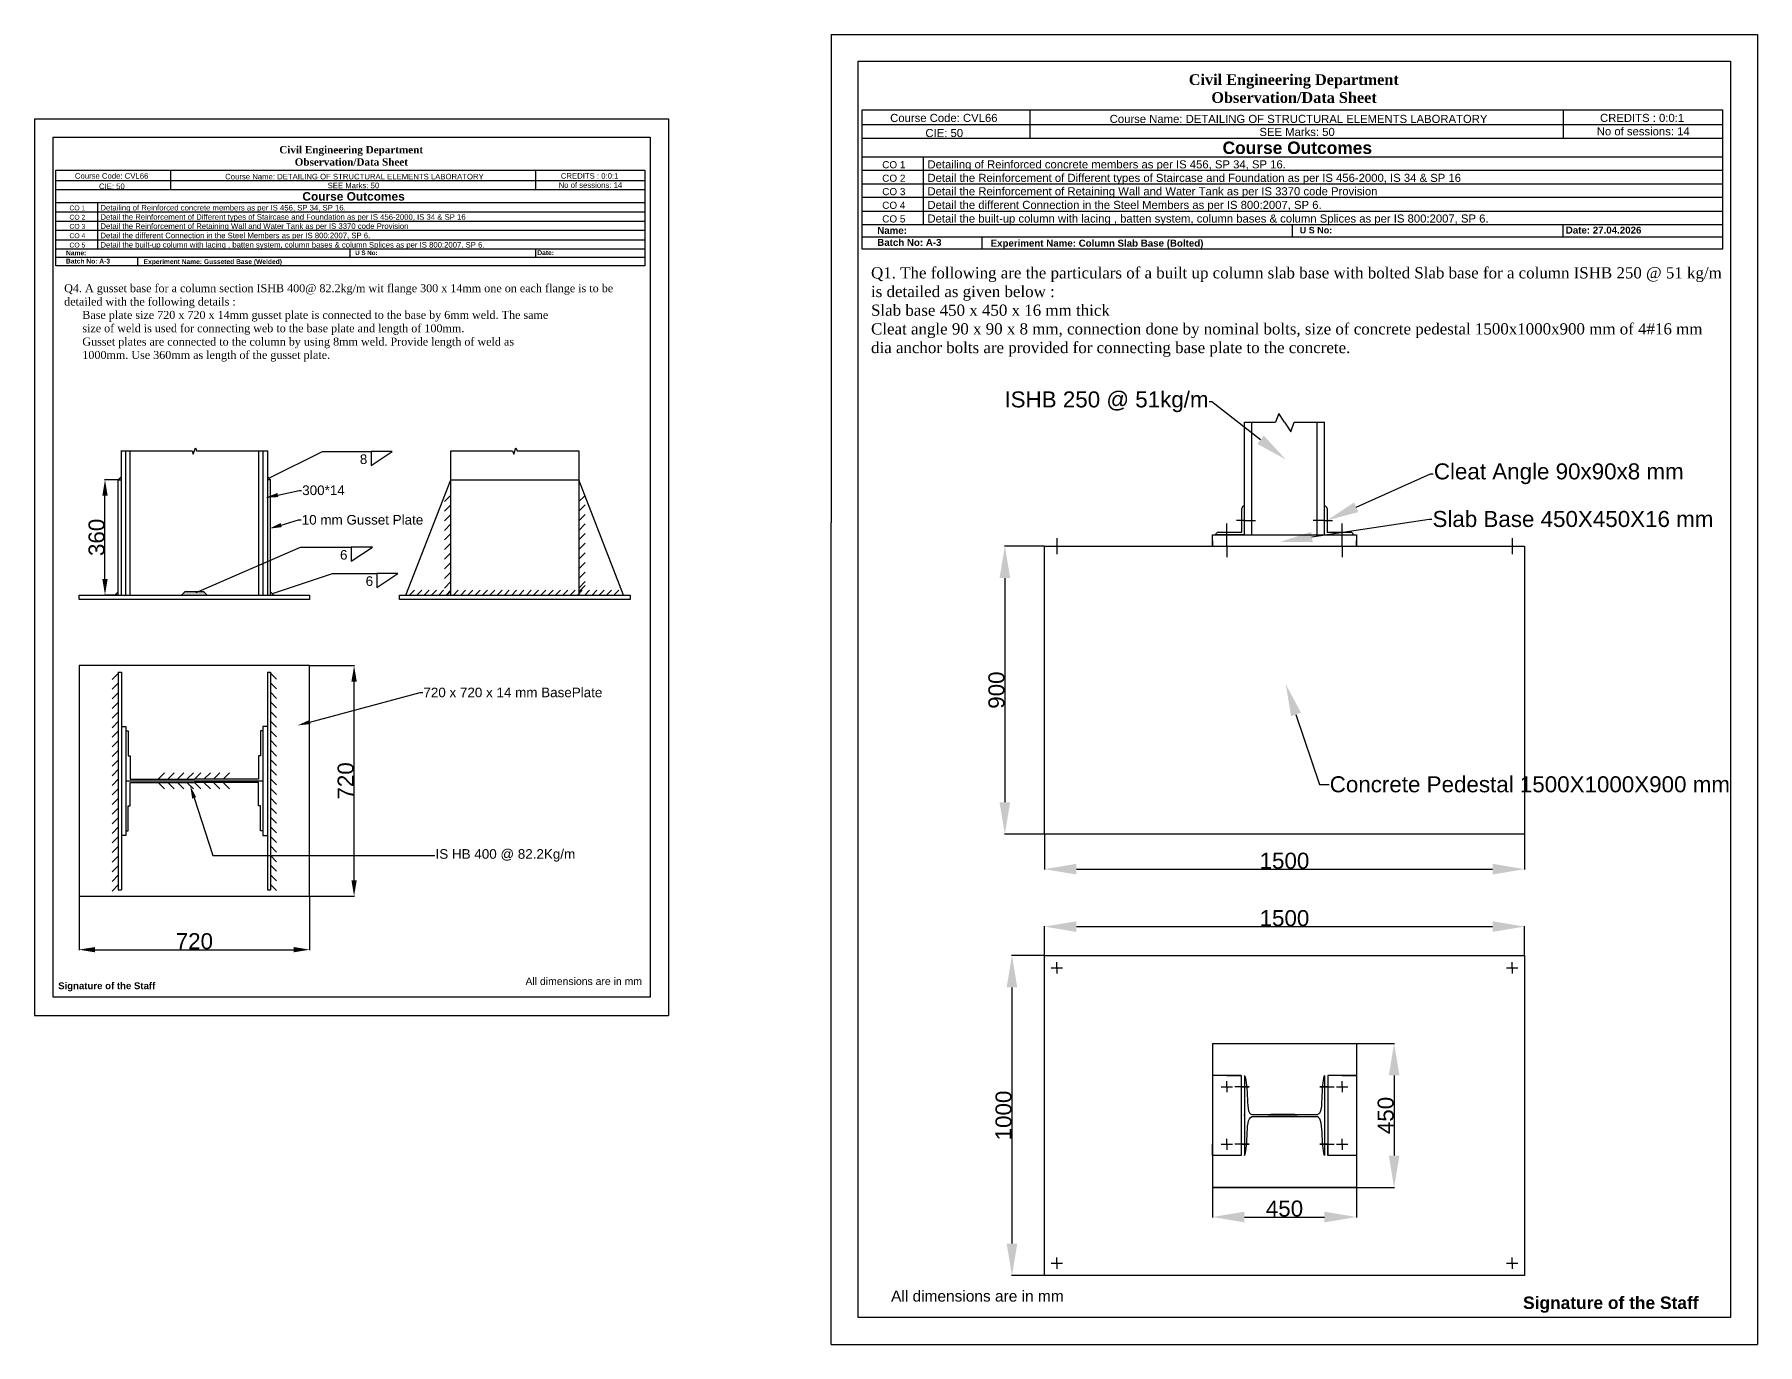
# Model space of a CAD drawing. Header units: millimetres. Extents: x 1139 to 12872, y 675 to 5093.
# Drawn here: x 7489 to 12872, y 1002 to 5093 of the extents above; entities that cross this region are included whole.
import ezdxf
from ezdxf import colors
from ezdxf.entities.mleader import LeaderData, LeaderLine
from ezdxf.math import Vec2, Vec3

# ---------------------------------------------------------------- set-up
doc = ezdxf.new("R2010")
doc.units = ezdxf.units.MM
doc.styles.get("Standard").update_dxf_attribs({"font": 'arial.ttf'})
doc.dimstyles.new('ISO-25', dxfattribs={"dimtxt": 2.5, "dimasz": 2.5, "dimexe": 1.25, "dimexo": 0.625, "dimtad": 1, "dimtxsty": 'Standard', "dimcen": 2.5, "dimadec": 0, "dimazin": 0, "dimtfac": 1, "dimtmove": 0, "dimatfit": 3, "dimfxl": 1, "dimarcsym": 0})

# ---------------------------------------------------------------- blocks, each defined once
blk = doc.blocks.new('*U58')
blk.add_line((20, 20), (0, 0))
blk = doc.blocks.new('*U59')
at = {"color": 0, "linetype": 'ByBlock', "lineweight": -2, "transparency": 16777216}
for p in [(1362.1, 980.2), (1392.1, 980.2), (1422.1, 980.2), (1452.1, 980.2)]:
    blk.add_blockref('*U58', p, dxfattribs=at)
blk = doc.blocks.new('*U60')
blk.add_line((20, 20), (0, 0))
blk = doc.blocks.new('*U61')
at = {"color": 0, "linetype": 'ByBlock', "lineweight": -2, "transparency": 16777216}
for p in [(1362.1, 980.2), (1392.1, 980.2), (1422.1, 980.2), (1452.1, 980.2)]:
    blk.add_blockref('*U60', p, dxfattribs=at)
blk = doc.blocks.new('*U62')
blk.add_line((20, 20), (0, 0))
blk = doc.blocks.new('*U63')
at = {"color": 0, "linetype": 'ByBlock', "lineweight": -2, "transparency": 16777216}
for p in [(1362.1, 980.2), (1392.1, 980.2), (1422.1, 980.2), (1452.1, 980.2)]:
    blk.add_blockref('*U62', p, dxfattribs=at)
blk = doc.blocks.new('*U51')
blk.add_line((20, 20), (0, 0))
blk = doc.blocks.new('*U53')
at = {"color": 0, "linetype": 'ByBlock', "lineweight": -2, "transparency": 16777216}
for p in [(1362.1, 980.2), (1392.1, 980.2), (1422.1, 980.2), (1452.1, 980.2)]:
    blk.add_blockref('*U51', p, dxfattribs=at)
blk = doc.blocks.new('*U54')
blk.add_line((22.2, 19), (2.2, -1))
blk = doc.blocks.new('*U55')
at = {"color": 0, "linetype": 'ByBlock', "lineweight": -2, "transparency": 16777216, "rotation": 270}
for p in [(8226.8, 3101.6), (8226.8, 3071.6), (8226.8, 3041.6), (8226.8, 3011.6), (8226.8, 2981.6), (8226.8, 2951.6), (8226.8, 2921.6), (8226.8, 2891.6), (8226.8, 2861.6), (8226.8, 2831.6), (8226.8, 2801.6), (8226.8, 2771.6), (8226.8, 2741.6), (8226.8, 2711.6), (8226.8, 2681.6), (8226.8, 2651.6), (8226.8, 2621.6), (8226.8, 2591.6), (8226.8, 2561.6), (8226.8, 2531.6), (8226.8, 2501.6), (8226.8, 2471.6), (8226.8, 2441.6)]:
    blk.add_blockref('*U54', p, dxfattribs=at)
blk = doc.blocks.new('*U56')
blk.add_line((23.8, -18.5), (3.8, 1.5))
blk = doc.blocks.new('*U57')
at = {"color": 0, "linetype": 'ByBlock', "lineweight": -2, "transparency": 16777216, "rotation": 270}
for p in [(7750.8, 3101.6), (7750.8, 3071.6), (7750.8, 3041.6), (7750.8, 3011.6), (7750.8, 2981.6), (7750.8, 2951.6), (7750.8, 2921.6), (7750.8, 2891.6), (7750.8, 2861.6), (7750.8, 2831.6), (7750.8, 2801.6), (7750.8, 2771.6), (7750.8, 2741.6), (7750.8, 2711.6), (7750.8, 2681.6), (7750.8, 2651.6), (7750.8, 2621.6), (7750.8, 2591.6), (7750.8, 2561.6), (7750.8, 2531.6), (7750.8, 2501.6), (7750.8, 2471.6), (7750.8, 2441.6)]:
    blk.add_blockref('*U56', p, dxfattribs=at)
blk = doc.blocks.new('*D64')
at = {"color": 0, "lineweight": -2, "transparency": 16777216}
for p, q in [((7750.1, 3702.1), (7708.4, 3702.1)), ((7709.6, 3392.1), (7709.6, 3652.1)), ((7750.1, 3342.1), (7708.4, 3342.1))]:
    blk.add_line(p, q, dxfattribs=at)
at = {"color": 0, "transparency": 16777216}
for points in [[(7701.3, 3652.1), (7718, 3652.1), (7709.6, 3702.1)], [(7701.3, 3392.1), (7718, 3392.1), (7709.6, 3342.1)]]:
    blk.add_solid(points, dxfattribs=at)
at = {"layer": 'Defpoints', "color": 0, "transparency": 16777216}
for p in [(7709.6, 3702.1), (7750.8, 3702.1), (7750.8, 3342.1)]:
    blk.add_point(p, dxfattribs=at)
at = {"color": 0, "transparency": 16777216, "insert": (7683.5, 3522.1), "char_height": 50, "attachment_point": 5, "rotation": 90}
blk.add_mtext('360', dxfattribs=at)
blk = doc.blocks.new('*D65')
at = {"color": 0, "lineweight": -2, "transparency": 16777216}
for p, q in [((8349.4, 3121.6), (8489, 3121.6)), ((8487.8, 2451.6), (8487.8, 3071.6)), ((8349.4, 2401.6), (8489, 2401.6))]:
    blk.add_line(p, q, dxfattribs=at)
at = {"color": 0, "transparency": 16777216}
for points in [[(8479.4, 3071.6), (8496.1, 3071.6), (8487.8, 3121.6)], [(8479.4, 2451.6), (8496.1, 2451.6), (8487.8, 2401.6)]]:
    blk.add_solid(points, dxfattribs=at)
at = {"layer": 'Defpoints', "color": 0, "transparency": 16777216}
for p in [(8348.8, 3121.6), (8487.8, 3121.6), (8348.8, 2401.6)]:
    blk.add_point(p, dxfattribs=at)
at = {"color": 0, "transparency": 16777216, "insert": (8461.6, 2761.6), "char_height": 50, "attachment_point": 5, "rotation": 90}
blk.add_mtext('720', dxfattribs=at)
blk = doc.blocks.new('*D66')
at = {"color": 0, "lineweight": -2, "transparency": 16777216}
for p, q in [((7628.8, 2401), (7628.8, 2233.3)), ((8348.8, 2401), (8348.8, 2233.3)), ((7678.8, 2234.6), (8298.8, 2234.6))]:
    blk.add_line(p, q, dxfattribs=at)
at = {"color": 0, "transparency": 16777216}
for points in [[(7678.8, 2242.9), (7678.8, 2226.3), (7628.8, 2234.6)], [(8298.8, 2242.9), (8298.8, 2226.3), (8348.8, 2234.6)]]:
    blk.add_solid(points, dxfattribs=at)
at = {"layer": 'Defpoints', "color": 0, "transparency": 16777216}
for p in [(7628.8, 2401.6), (8348.8, 2401.6), (8348.8, 2234.6)]:
    blk.add_point(p, dxfattribs=at)
at = {"color": 0, "transparency": 16777216, "insert": (7988.8, 2260.8), "char_height": 50, "attachment_point": 5}
blk.add_mtext('720', dxfattribs=at)
blk = doc.blocks.new('*D74')
at = {"color": 0, "lineweight": -2, "transparency": 16777216}
for p, q in [((10643.4, 3495.1), (10519.4, 3495.1)), ((10520.7, 3395.1), (10520.7, 2695.1)), ((10643.4, 2595.1), (10519.4, 2595.1))]:
    blk.add_line(p, q, dxfattribs=at)
at = {"color": 0, "transparency": 16777216}
for points in [[(10504, 3395.1), (10537.3, 3395.1), (10520.7, 3495.1)], [(10504, 2695.1), (10537.3, 2695.1), (10520.7, 2595.1)]]:
    blk.add_solid(points, dxfattribs=at)
at = {"layer": 'Defpoints', "color": 0, "transparency": 16777216}
for p in [(10644.1, 3495.1), (10520.7, 2595.1), (10644.1, 2595.1)]:
    blk.add_point(p, dxfattribs=at)
at = {"color": 0, "transparency": 16777216, "insert": (10494.5, 3045.1), "char_height": 50, "attachment_point": 5, "rotation": 90}
blk.add_mtext('900', dxfattribs=at)
blk = doc.blocks.new('*D75')
at = {"color": 0, "lineweight": -2, "transparency": 16777216}
for p, q in [((10644.1, 2594.4), (10644.1, 2484.7)), ((12144.1, 2594.4), (12144.1, 2484.7)), ((10744.1, 2486), (12044.1, 2486))]:
    blk.add_line(p, q, dxfattribs=at)
at = {"color": 0, "transparency": 16777216}
for points in [[(10744.1, 2502.7), (10744.1, 2469.3), (10644.1, 2486)], [(12044.1, 2502.7), (12044.1, 2469.3), (12144.1, 2486)]]:
    blk.add_solid(points, dxfattribs=at)
at = {"layer": 'Defpoints', "color": 0, "transparency": 16777216}
for p in [(10644.1, 2595.1), (12144.1, 2595.1), (12144.1, 2486)]:
    blk.add_point(p, dxfattribs=at)
at = {"color": 0, "transparency": 16777216, "insert": (11394.1, 2512.1), "char_height": 50, "attachment_point": 5}
blk.add_mtext('1500', dxfattribs=at)
blk = doc.blocks.new('*D76')
at = {"color": 0, "lineweight": -2, "transparency": 16777216}
for p, q in [((10644.1, 2217.4), (10644.1, 2307.9)), ((10744.1, 2306.7), (12044.1, 2306.7)), ((12144.1, 2217.4), (12144.1, 2307.9))]:
    blk.add_line(p, q, dxfattribs=at)
at = {"color": 0, "transparency": 16777216}
for points in [[(10744.1, 2323.3), (10744.1, 2290), (10644.1, 2306.7)], [(12044.1, 2323.3), (12044.1, 2290), (12144.1, 2306.7)]]:
    blk.add_solid(points, dxfattribs=at)
at = {"layer": 'Defpoints', "color": 0, "transparency": 16777216}
for p in [(12144.1, 2306.7), (10644.1, 2216.7), (12144.1, 2216.7)]:
    blk.add_point(p, dxfattribs=at)
at = {"color": 0, "transparency": 16777216, "insert": (11394.1, 2332.8), "char_height": 50, "attachment_point": 5}
blk.add_mtext('1500', dxfattribs=at)
blk = doc.blocks.new('*D77')
at = {"color": 0, "lineweight": -2, "transparency": 16777216}
for p, q in [((10643.4, 2216.7), (10541.6, 2216.7)), ((10542.8, 2116.7), (10542.8, 1316.7)), ((10643.4, 1216.7), (10541.6, 1216.7))]:
    blk.add_line(p, q, dxfattribs=at)
at = {"color": 0, "transparency": 16777216}
for points in [[(10526.2, 2116.7), (10559.5, 2116.7), (10542.8, 2216.7)], [(10526.2, 1316.7), (10559.5, 1316.7), (10542.8, 1216.7)]]:
    blk.add_solid(points, dxfattribs=at)
at = {"layer": 'Defpoints', "color": 0, "transparency": 16777216}
for p in [(10644.1, 2216.7), (10542.8, 1216.7), (10644.1, 1216.7)]:
    blk.add_point(p, dxfattribs=at)
at = {"color": 0, "transparency": 16777216, "insert": (10516.7, 1716.7), "char_height": 50, "attachment_point": 5, "rotation": 90}
blk.add_mtext('1000', dxfattribs=at)
blk = doc.blocks.new('*D78')
at = {"color": 0, "lineweight": -2, "transparency": 16777216}
for p, q in [((11169.1, 1491.1), (11169.1, 1398.4)), ((11619.1, 1491.1), (11619.1, 1398.4)), ((11269.1, 1399.6), (11519.1, 1399.6))]:
    blk.add_line(p, q, dxfattribs=at)
at = {"color": 0, "transparency": 16777216}
for points in [[(11269.1, 1416.3), (11269.1, 1383), (11169.1, 1399.6)], [(11519.1, 1416.3), (11519.1, 1383), (11619.1, 1399.6)]]:
    blk.add_solid(points, dxfattribs=at)
at = {"layer": 'Defpoints', "color": 0, "transparency": 16777216}
for p in [(11169.1, 1491.7), (11619.1, 1491.7), (11619.1, 1399.6)]:
    blk.add_point(p, dxfattribs=at)
at = {"color": 0, "transparency": 16777216, "insert": (11394.1, 1425.8), "char_height": 50, "attachment_point": 5}
blk.add_mtext('450', dxfattribs=at)
blk = doc.blocks.new('*D79')
at = {"color": 0, "lineweight": -2, "transparency": 16777216}
for p, q in [((11619.7, 1941.7), (11737.9, 1941.7)), ((11736.6, 1841.7), (11736.6, 1591.7)), ((11622, 1491.7), (11737.9, 1491.7))]:
    blk.add_line(p, q, dxfattribs=at)
at = {"color": 0, "transparency": 16777216}
for points in [[(11720, 1841.7), (11753.3, 1841.7), (11736.6, 1941.7)], [(11720, 1591.7), (11753.3, 1591.7), (11736.6, 1491.7)]]:
    blk.add_solid(points, dxfattribs=at)
at = {"layer": 'Defpoints', "color": 0, "transparency": 16777216}
for p in [(11619.1, 1941.7), (11621.4, 1491.7), (11736.6, 1491.7)]:
    blk.add_point(p, dxfattribs=at)
at = {"color": 0, "transparency": 16777216, "insert": (11710.5, 1716.7), "char_height": 50, "attachment_point": 5, "rotation": 90}
blk.add_mtext('450', dxfattribs=at)

msp = doc.modelspace()

# ---------------------------------------------------------------- hatches: boundary and pattern name
at = {"true_color": 0x000000}
h = msp.add_hatch(color=18, dxfattribs=at)
h.dxf.hatch_style = 1
h.paths.add_polyline_path([(7760.769, 3712.05), (7750.769, 3702.05), (7760.769, 3702.05)])
h.paths.add_polyline_path([(7750.769, 3352.05), (7740.769, 3342.05), (7750.769, 3342.05)])
h.paths.add_polyline_path([(8018.769, 3352.05), (7958.769, 3352.05), (7948.769, 3342.05), (8028.769, 3342.05)])
h.paths.add_polyline_path([(8226.769, 3352.05), (8226.769, 3342.05), (8236.769, 3342.05)])
h.paths.add_polyline_path([(8216.769, 3712.05), (8216.769, 3702.05), (8226.769, 3702.05)])

# ---------------------------------------------------------------- linework, layer by layer
for p, q in [((9977.911, 5092.641), (12871.879, 5092.641)), ((9977.911, 5092.641), (9977.911, 3567.721)), ((12871.879, 5092.641), (12871.879, 1001.51)), ((10598.546, 4857.736), (10598.546, 4768.108)), ((12264.512, 4857.736), (12264.512, 4768.108)), ((7489.299, 4829.3), (9470.355, 4829.3)), ((7489.299, 4829.3), (7489.299, 2028.729)), ((9470.355, 4829.3), (9470.355, 2028.729)), ((10075.074, 4811.207), (12762.68, 4811.207)), ((12762.68, 4768.108), (10075.074, 4768.108)), ((10075.074, 4710.249), (12762.68, 4710.249)), ((10265.06, 4710.249), (10265.06, 4667.375)), ((7555.812, 4636.645), (9395.604, 4636.645)), ((7914.153, 4668.496), (7914.153, 4607.142)), ((9054.584, 4668.496), (9054.584, 4607.142)), ((12762.68, 4667.375), (10075.074, 4667.375)), ((10265.06, 4667.375), (10265.06, 4625.856)), ((9395.604, 4607.142), (7555.812, 4607.142)), ((10075.074, 4625.856), (12762.68, 4625.856)), ((12762.68, 4583.669), (10075.074, 4583.669)), ((10265.06, 4625.856), (10265.06, 4583.669)), ((10265.06, 4583.669), (10265.06, 4540.639)), ((7555.812, 4567.535), (9395.604, 4567.535)), ((9395.604, 4538.185), (7555.812, 4538.185)), ((7685.866, 4567.535), (7685.866, 4538.185)), ((7685.866, 4538.185), (7685.866, 4509.763)), ((10075.074, 4540.639), (12762.68, 4540.639)), ((10265.06, 4540.639), (10265.06, 4498.505)), ((7555.812, 4509.763), (9395.604, 4509.763)), ((9395.604, 4480.885), (7555.812, 4480.885)), ((7685.866, 4509.763), (7685.866, 4480.885)), ((7685.866, 4480.885), (7685.866, 4451.428)), ((12762.68, 4498.505), (10075.074, 4498.505)), ((11418.665, 4460.886), (11418.665, 4498.505)), ((12265.214, 4460.886), (12265.214, 4498.505)), ((7555.812, 4451.428), (9395.604, 4451.428)), ((9395.604, 4422.586), (7555.812, 4422.586)), ((7685.866, 4451.428), (7685.866, 4422.586)), ((8475.562, 4396.834), (8475.562, 4422.586)), ((9055.064, 4396.834), (9055.064, 4422.586)), ((10075.074, 4460.886), (12762.68, 4460.886)), ((10449.31, 4422.547), (10449.31, 4460.886)), ((7555.812, 4396.834), (9395.604, 4396.834)), ((7811.993, 4370.589), (7811.993, 4396.834)), ((11269.064, 3530.065), (11269.064, 3881.524)), ((11269.064, 3881.524), (11365.985, 3881.524)), ((11292.264, 3530.065), (11292.264, 3881.524)), ((11376.342, 3908.566), (11365.985, 3881.524)), ((11394.064, 3881.524), (11376.342, 3908.566)), ((11394.064, 3881.524), (11413.79, 3851.424)), ((11413.79, 3851.424), (11424.344, 3881.524)), ((11424.344, 3881.524), (11519.064, 3881.524)), ((11495.864, 3530.065), (11495.864, 3881.524)), ((11519.064, 3530.065), (11519.064, 3881.524)), ((7760.769, 3342.05), (7760.769, 3792.05)), ((7774.769, 3342.05), (7774.769, 3792.05)), ((7788.769, 3342.05), (7788.769, 3792.05)), ((8188.769, 3792.05), (8188.769, 3342.05)), ((8202.769, 3792.05), (8202.769, 3342.05)), ((8216.769, 3792.05), (8216.769, 3342.05)), ((8489.906, 3790.067), (8540.737, 3790.067)), ((8540.737, 3790.067), (8540.737, 3746.523)), ((8540.737, 3746.523), (8606.679, 3790.067)), ((8606.679, 3790.067), (8540.737, 3790.067)), ((8789.804, 3342.05), (8789.804, 3792.05)), ((9189.804, 3792.05), (9189.804, 3342.05)), ((7760.769, 3712.05), (7750.769, 3702.05)), ((7750.769, 3342.05), (7750.769, 3702.05)), ((7750.769, 3702.05), (7760.769, 3702.05)), ((8216.769, 3712.05), (8226.769, 3702.05)), ((8226.769, 3702.05), (8216.769, 3702.05)), ((8226.769, 3342.05), (8226.769, 3702.05)), ((8649.804, 3342.05), (8789.804, 3702.05)), ((8789.804, 3702.05), (9189.804, 3702.05)), ((9329.804, 3342.05), (9189.804, 3702.05)), ((8789.804, 3654), (8769.804, 3634)), ((8789.804, 3624), (8769.804, 3604)), ((9207.079, 3651.275), (9189.804, 3634)), ((9209.804, 3624), (9189.804, 3604)), ((11261.064, 3538.065), (11261.064, 3612.065)), ((11269.064, 3530.065), (11269.064, 3620.065)), ((11519.064, 3530.065), (11519.064, 3620.065)), ((11527.064, 3612.065), (11527.064, 3538.065)), ((8789.804, 3594), (8769.804, 3574)), ((8789.804, 3564), (8769.804, 3544)), ((9209.804, 3594), (9189.804, 3574)), ((9209.804, 3564), (9189.804, 3544)), ((9977.911, 1001.51), (9977.911, 3567.721)), ((11214.064, 3495.065), (11214.064, 3565.065)), ((11269.064, 3575.065), (11244.064, 3575.065)), ((11269.064, 3575.065), (11304.064, 3575.065)), ((11519.064, 3575.065), (11484.064, 3575.065)), ((11519.064, 3575.065), (11544.064, 3575.065)), ((11574.064, 3495.065), (11574.064, 3565.065)), ((8789.804, 3534), (8769.804, 3514)), ((8789.804, 3504), (8769.804, 3484)), ((9209.804, 3534), (9189.804, 3514)), ((9209.804, 3504), (9189.804, 3484)), ((10682.955, 3520.065), (10682.955, 3470.065)), ((11169.064, 3495.065), (11169.064, 3530.065)), ((11169.064, 3530.065), (11619.064, 3530.065)), ((11169.064, 3511.065), (11169.064, 3495.065)), ((11169.064, 3511.065), (11169.064, 3495.065)), ((11269.064, 3530.065), (11179.064, 3530.065)), ((11187.064, 3538.065), (11261.064, 3538.065)), ((11344.064, 3530.065), (11434.064, 3530.065)), ((11351.564, 3530.065), (11426.564, 3530.065)), ((11389.064, 3530.065), (11434.064, 3530.065)), ((11394.064, 3530.065), (11426.564, 3530.065)), ((11527.064, 3538.065), (11601.064, 3538.065)), ((11619.064, 3530.065), (11619.064, 3495.065)), ((11619.064, 3495.065), (11619.064, 3511.065)), ((11619.064, 3511.065), (11619.064, 3495.065)), ((12105.173, 3520.065), (12105.173, 3470.065)), ((8427.997, 3491.306), (8478.828, 3491.306)), ((8478.828, 3491.306), (8478.828, 3447.762)), ((8478.828, 3447.762), (8544.77, 3491.306)), ((8544.77, 3491.306), (8478.828, 3491.306)), ((8789.804, 3474), (8769.804, 3454)), ((9209.804, 3474), (9189.804, 3454)), ((10644.064, 3495.065), (12144.064, 3495.065)), ((10644.064, 2595.065), (10644.064, 3495.065)), ((11169.064, 3495.065), (11394.064, 3495.065)), ((11214.064, 3495.065), (11214.064, 3460.065)), ((11394.064, 3495.065), (11619.064, 3495.065)), ((11574.064, 3495.065), (11574.064, 3460.065)), ((12144.064, 3495.065), (12144.064, 2595.065)), ((8508.124, 3409.509), (8558.954, 3409.509)), ((8558.954, 3409.509), (8558.954, 3365.965)), ((8558.954, 3365.965), (8624.897, 3409.509)), ((8624.897, 3409.509), (8558.954, 3409.509)), ((8789.804, 3444), (8769.804, 3424)), ((8789.804, 3414), (8769.804, 3394)), ((9209.804, 3444), (9189.804, 3424)), ((9209.804, 3414), (9189.804, 3394)), ((7628.769, 3328.05), (7628.769, 3342.05)), ((7628.769, 3342.05), (8348.769, 3342.05)), ((7740.769, 3342.05), (7750.769, 3352.05)), ((7948.769, 3342.05), (7958.769, 3352.05)), ((8018.769, 3352.05), (7958.769, 3352.05)), ((8028.769, 3342.05), (8018.769, 3352.05)), ((8236.769, 3342.05), (8226.769, 3352.05)), ((8348.769, 3342.05), (8348.769, 3328.05)), ((8629.804, 3328.05), (8629.804, 3342.05)), ((8629.804, 3342.05), (9349.804, 3342.05)), ((8676.388, 3357.246), (8661.192, 3342.05)), ((8699.182, 3357.246), (8683.986, 3342.05)), ((8721.975, 3357.246), (8706.78, 3342.05)), ((8744.769, 3357.246), (8729.573, 3342.05)), ((8767.563, 3357.246), (8752.367, 3342.05)), ((8789.804, 3384), (8769.804, 3364)), ((8790.356, 3357.246), (8775.161, 3342.05)), ((8789.804, 3354), (8777.854, 3342.05)), ((8813.15, 3357.246), (8797.954, 3342.05)), ((8835.944, 3357.246), (8820.748, 3342.05)), ((8858.737, 3357.246), (8843.542, 3342.05)), ((8881.531, 3357.246), (8866.335, 3342.05)), ((8904.325, 3357.246), (8889.129, 3342.05)), ((8927.118, 3357.246), (8911.922, 3342.05)), ((8949.912, 3357.246), (8934.716, 3342.05)), ((8972.706, 3357.246), (8957.51, 3342.05)), ((8995.499, 3357.246), (8980.303, 3342.05)), ((9018.293, 3357.246), (9003.097, 3342.05)), ((9041.087, 3357.246), (9025.891, 3342.05)), ((9063.88, 3357.246), (9048.684, 3342.05)), ((9086.674, 3357.246), (9071.478, 3342.05)), ((9109.468, 3357.246), (9094.272, 3342.05)), ((9132.261, 3357.246), (9117.065, 3342.05)), ((9155.055, 3357.246), (9139.859, 3342.05)), ((9177.849, 3357.246), (9162.653, 3342.05)), ((9200.642, 3357.246), (9185.446, 3342.05)), ((9209.804, 3384), (9189.804, 3364)), ((9209.804, 3371.768), (9189.804, 3351.768)), ((9223.436, 3357.246), (9208.24, 3342.05)), ((9246.23, 3357.246), (9231.034, 3342.05)), ((9269.023, 3357.246), (9253.827, 3342.05)), ((9291.817, 3357.246), (9276.621, 3342.05)), ((9314.611, 3357.246), (9299.415, 3342.05)), ((9349.804, 3342.05), (9349.804, 3328.05)), ((8348.769, 3328.05), (7628.769, 3328.05)), ((9349.804, 3328.05), (8629.804, 3328.05)), ((7628.769, 3121.606), (7628.769, 2401.606)), ((8348.769, 3121.606), (7628.769, 3121.606)), ((7750.769, 3101.606), (7750.769, 2421.606)), ((7750.769, 3101.606), (7760.769, 3101.606)), ((7760.769, 3101.606), (7760.769, 2421.606)), ((8216.769, 3101.606), (8216.769, 2421.606)), ((8216.769, 3101.606), (8226.769, 3101.606)), ((8226.769, 3101.606), (8226.769, 2421.606)), ((8348.769, 2401.606), (8348.769, 3121.606)), ((7760.769, 2931.606), (7774.769, 2931.606)), ((7774.769, 2931.606), (7774.769, 2591.606)), ((7774.769, 2917.606), (7781.769, 2917.606)), ((7781.769, 2917.606), (7781.769, 2839.606)), ((8202.769, 2917.606), (8195.769, 2917.606)), ((8195.769, 2917.606), (8195.769, 2839.606)), ((8216.769, 2931.606), (8202.769, 2931.606)), ((8202.769, 2931.606), (8202.769, 2591.606)), ((7781.769, 2839.606), (7788.769, 2839.606)), ((7788.769, 2839.606), (7788.769, 2766.606)), ((8195.769, 2839.606), (8188.769, 2839.606)), ((8188.769, 2839.606), (8188.769, 2766.606)), ((7774.769, 2761.606), (8202.769, 2761.606)), ((7788.769, 2766.606), (7988.769, 2766.606)), ((7788.769, 2683.606), (7788.769, 2756.606)), ((7788.769, 2756.606), (7988.769, 2756.606)), ((8188.769, 2766.606), (7988.769, 2766.606)), ((8188.769, 2756.606), (7988.769, 2756.606)), ((8188.769, 2683.606), (8188.769, 2756.606)), ((7781.769, 2605.606), (7781.769, 2683.606)), ((7781.769, 2683.606), (7788.769, 2683.606)), ((8195.769, 2683.606), (8188.769, 2683.606)), ((8195.769, 2605.606), (8195.769, 2683.606)), ((7774.769, 2591.606), (7760.769, 2591.606)), ((7774.769, 2605.606), (7781.769, 2605.606)), ((8202.769, 2605.606), (8195.769, 2605.606)), ((8202.769, 2591.606), (8216.769, 2591.606)), ((12144.064, 2595.065), (10644.064, 2595.065)), ((7628.769, 2401.606), (8348.769, 2401.606)), ((7750.769, 2421.606), (7760.769, 2421.606)), ((8216.769, 2421.606), (8226.769, 2421.606)), ((10644.064, 2216.749), (12144.064, 2216.749)), ((10644.064, 1216.749), (10644.064, 2216.749)), ((12144.064, 2216.749), (12144.064, 1216.749)), ((10665.455, 2177.859), (10700.455, 2177.859)), ((10682.955, 2177.859), (10682.955, 2195.359)), ((10682.955, 2177.859), (10682.955, 2160.359)), ((12087.673, 2177.859), (12122.673, 2177.859)), ((12105.173, 2177.859), (12105.173, 2195.359)), ((12105.173, 2177.859), (12105.173, 2160.359)), ((7489.299, 2028.729), (9470.355, 2028.729)), ((10644.064, 1716.749), (10644.064, 1941.749)), ((11169.064, 1941.749), (11169.064, 1491.749)), ((11169.064, 1941.749), (11619.064, 1941.749)), ((11619.064, 1941.749), (11619.064, 1491.749)), ((12144.064, 1941.749), (12144.064, 1491.749)), ((11259.064, 1841.749), (11169.064, 1841.749)), ((11214.064, 1841.749), (11169.064, 1841.749)), ((11169.064, 1841.749), (11169.064, 1806.749)), ((11169.064, 1841.749), (11169.064, 1591.749)), ((11214.064, 1841.749), (11259.064, 1841.749)), ((11259.064, 1841.749), (11259.064, 1591.749)), ((11269.064, 1841.749), (11269.064, 1591.749)), ((11519.061, 1841.752), (11519.064, 1591.758)), ((11619.064, 1841.749), (11529.064, 1841.749)), ((11574.064, 1841.749), (11529.064, 1841.749)), ((11529.064, 1841.749), (11529.064, 1806.749)), ((11529.064, 1841.749), (11529.064, 1591.749)), ((11574.064, 1841.749), (11619.064, 1841.749)), ((11619.064, 1841.749), (11619.064, 1591.749)), ((11196.564, 1806.749), (11231.564, 1806.749)), ((11214.064, 1806.749), (11214.064, 1824.249)), ((11214.064, 1806.749), (11214.064, 1789.249)), ((11284.064, 1806.749), (11239.064, 1806.749)), ((11259.064, 1806.749), (11284.064, 1806.749)), ((11529.064, 1806.749), (11504.064, 1806.749)), ((11504.064, 1806.749), (11549.064, 1806.749)), ((11556.564, 1806.749), (11591.564, 1806.749)), ((11574.064, 1806.749), (11574.064, 1824.249)), ((11574.064, 1806.749), (11574.064, 1789.249)), ((11269.064, 1716.749), (11269.064, 1720.199)), ((11292.264, 1720.199), (11497.198, 1720.199)), ((11292.264, 1713.299), (11495.864, 1713.299)), ((11344.064, 1720.199), (11434.064, 1720.199)), ((11434.096, 1713.299), (11344.096, 1713.299)), ((11426.564, 1720.199), (11351.564, 1720.199)), ((11426.902, 1713.299), (11351.902, 1713.299)), ((11389.064, 1720.199), (11434.064, 1720.199)), ((11519.062, 1720.199), (11519.064, 1720.199)), ((11519.063, 1713.299), (11519.064, 1713.299)), ((11169.064, 1591.749), (11169.064, 1626.749)), ((11196.564, 1626.749), (11231.564, 1626.749)), ((11214.064, 1626.749), (11214.064, 1644.249)), ((11214.064, 1626.749), (11214.064, 1609.249)), ((11284.064, 1626.749), (11239.064, 1626.749)), ((11259.064, 1626.749), (11284.064, 1626.749)), ((11529.064, 1626.749), (11504.064, 1626.749)), ((11504.064, 1626.749), (11549.064, 1626.749)), ((11529.064, 1591.749), (11529.064, 1626.749)), ((11556.564, 1626.749), (11591.564, 1626.749)), ((11574.064, 1626.749), (11574.064, 1644.249)), ((11574.064, 1626.749), (11574.064, 1609.249)), ((11259.064, 1591.749), (11169.064, 1591.749)), ((11619.064, 1591.749), (11529.064, 1591.749)), ((11619.064, 1491.749), (11169.064, 1491.749)), ((11169.064, 1491.749), (11654.064, 1491.749)), ((10665.455, 1255.64), (10700.455, 1255.64)), ((10682.955, 1255.64), (10682.955, 1273.14)), ((10682.955, 1255.64), (10682.955, 1238.14)), ((12087.673, 1255.64), (12122.673, 1255.64)), ((12105.173, 1255.64), (12105.173, 1273.14)), ((12105.173, 1255.64), (12105.173, 1238.14)), ((12144.064, 1216.749), (10644.064, 1216.749)), ((9977.911, 1001.51), (11793.187, 1001.51)), ((11793.187, 1001.51), (12871.879, 1001.51))]:
    msp.add_line(p, q)
at = {"linetype": 'Continuous'}
for p, q in [((7759.519, 3792.05), (7981.678, 3792.05)), ((7981.678, 3792.05), (7985.223, 3782.31)), ((7985.223, 3782.31), (7992.314, 3801.791)), ((7992.314, 3801.791), (7995.859, 3792.05)), ((7995.859, 3792.05), (8218.019, 3792.05)), ((8789.804, 3792.05), (8982.713, 3792.05)), ((8982.713, 3792.05), (8986.258, 3782.31)), ((8986.258, 3782.31), (8993.349, 3801.791)), ((8993.349, 3801.791), (8996.894, 3792.05)), ((8996.894, 3792.05), (9189.804, 3792.05))]:
    msp.add_line(p, q, dxfattribs=at)
for points in [[(10062.641, 5008.983), (12787.66, 5008.983), (12787.66, 1085.75), (10062.641, 1085.75)], [(10075.074, 4857.736), (12762.68, 4857.736), (12762.68, 4422.547), (10075.074, 4422.547)], [(7547.301, 4772.032), (9412.703, 4772.032), (9412.703, 2086.396), (7547.301, 2086.396)], [(7555.812, 4668.496), (9395.604, 4668.496), (9395.604, 4370.589), (7555.812, 4370.589)]]:
    msp.add_lwpolyline(points, close=True)
for points in [[(11269.064, 1841.749), (11270.711, 1838.427), (11272.186, 1833.377), (11273.493, 1826.826), (11274.639, 1818.999), (11275.626, 1810.119), (11276.459, 1800.413), (11277.144, 1790.104), (11277.684, 1779.418), (11278.113, 1768.606), (11278.581, 1758.016), (11279.268, 1748.026), (11280.354, 1739.01), (11282.017, 1731.343), (11284.436, 1725.403), (11287.792, 1721.563), (11292.264, 1720.199)], [(11519.061, 1841.752), (11517.437, 1838.418), (11515.997, 1833.359), (11514.735, 1826.799), (11513.644, 1818.964), (11512.718, 1810.078), (11511.952, 1800.365), (11511.339, 1790.052), (11510.873, 1779.363), (11510.52, 1768.548), (11510.132, 1757.958), (11509.532, 1747.969), (11508.545, 1738.956), (11506.994, 1731.297), (11504.704, 1725.367), (11501.497, 1721.543), (11497.198, 1720.199)], [(11269.064, 1591.749), (11270.688, 1595.082), (11272.132, 1600.129), (11273.403, 1606.657), (11274.51, 1614.432), (11275.461, 1623.217), (11276.265, 1632.778), (11276.931, 1642.881), (11277.466, 1653.291), (11277.908, 1663.761), (11278.402, 1673.996), (11279.125, 1683.689), (11280.249, 1692.534), (11281.951, 1700.224), (11284.404, 1706.453), (11287.783, 1710.914), (11292.264, 1713.299)], [(11519.064, 1591.758), (11517.987, 1595.079), (11516.937, 1600.117), (11515.928, 1606.636), (11514.974, 1614.402), (11514.086, 1623.181), (11513.28, 1632.737), (11512.568, 1642.835), (11511.964, 1653.241), (11511.448, 1663.707), (11510.871, 1673.94), (11510.048, 1683.634), (11508.799, 1692.483), (11506.938, 1700.179), (11504.284, 1706.418), (11500.654, 1710.894), (11495.864, 1713.299)]]:
    msp.add_lwpolyline(points)
for centre, start, end in [((11269.064, 3612.065), 90, 180), ((11519.064, 3612.065), 0, 90), ((11187.064, 3530.065), 90, 180), ((11601.064, 3530.065), 0, 90)]:
    msp.add_arc(centre, 8, start, end)

# ---------------------------------------------------------------- block references
for name, p in [('*U57', (0, 0)), ('*U55', (0, 0)), ('*U61', (6513.649, 1786.4)), ('*U59', (6626.704, 1786.4))]:
    msp.add_blockref(name, p)
at = {"xscale": -1, "rotation": 180}
for name, p in [('*U53', (6513.649, 3736.812)), ('*U63', (6626.704, 3736.812))]:
    msp.add_blockref(name, p, dxfattribs=at)

# ---------------------------------------------------------------- texts
at = {"attachment_point": 1}
for s, width, gutter_width, heights, insert, char_height in [('\\pxqc;{\\fBookman Old Style|b0|i0|c0|p18;\\H1.16667x;         \\fBookman Old Style|b1|i0|c0|p18;\\H1.14285x;       Civil Engineering Department\\P               Observation/Data Sheet}', 1278.04959, 125.831, [0], (10689.939, 4968.45), 25.166104), ('Course Code: CVL66', 1182.29382, 126.263, [0], (10162.354, 4844.644), 25.25257), ('CREDITS : 0:0:1', 1182.29382, 126.263, [0], (12379.919, 4844.805), 25.25257), ('CIE: 50', 1182.29382, 126.263, [0], (10272.426, 4797.452), 25.2526), ('Course Name: DETAILING OF STRUCTURAL ELEMENTS LABORATORY', 1182.29382, 126.263, [0], (10848.149, 4841.548), 25.25257), ('SEE Marks: 50', 1182.29382, 126.263, [0], (11315.909, 4800.973), 25.25257), ('No of sessions: 14', 1182.29382, 126.263, [0], (12369.71, 4802.881), 25.25257), ('\\pxqc;{\\fBookman Old Style|b0|i0|c0|p18;\\H1.16667x;         \\fBookman Old Style|b1|i0|c0|p18;\\H1.14285x;       Civil Engineering Department\\P               Observation/Data Sheet}', 874.88453, 86.137, [0], (7976.715, 4744.285), 17.227372), ('{\\fArial|b1|i0|c0|p34;Course Outcomes}', 1182.29382, 126.263, [0], (11200.7, 4758.247), 38.81799), ('CO 1', 1038.89557, 110.949, [0], (10137.569, 4697.031), 22.1897), ('Detailing of Reinforced concrete members as per IS 456, SP 34, SP 16.', 1182.29382, 126.263, [0], (10278.855, 4699.719), 25.25257), ('Course Code: CVL66', 809.33524, 86.433, [0], (7615.559, 4659.534), 17.28656), ('Course Name: DETAILING OF STRUCTURAL ELEMENTS LABORATORY', 809.33524, 86.433, [0], (8085.018, 4657.415), 17.28656), ('SEE Marks: 50', 809.33524, 86.433, [0], (8405.221, 4629.639), 17.28656), ('No of sessions: 14', 809.33524, 86.433, [0], (9126.597, 4630.945), 17.28656), ('CREDITS : 0:0:1', 809.33524, 86.433, [0], (9133.586, 4659.645), 17.28656), ('CO 2', 1038.89557, 110.949, [0], (10137.569, 4654.834), 22.1897), ('Detail the Reinforcement of Different types of Staircase and Foundation as per IS 456-2000, IS 34 & SP 16', 2042.97682, 126.263, [0], (10278.855, 4657.522), 25.252569), ('CIE: 50', 809.33524, 86.433, [0], (7690.908, 4627.229), 17.2866), ('{\\fArial|b1|i0|c0|p34;Course Outcomes}', 809.33524, 86.433, [0], (8326.355, 4600.391), 26.57272), ('CO 3', 1038.89557, 110.949, [0], (10137.569, 4612.981), 22.1897), ('Detail the Reinforcement of Retaining Wall and Water Tank as per IS 3370 code Provision', 1780.59771, 126.263, [0], (10278.855, 4615.669), 25.25257), ('CO 1', 711.17246, 75.95, [0], (7598.592, 4558.486), 15.1899), ('CO 2', 711.17246, 75.95, [0], (7598.592, 4529.6), 15.1899), ('Detailing of Reinforced concrete members as per IS 456, SP 34, SP 16.', 809.33524, 86.433, [0], (7695.31, 4560.326), 17.28656), ('Detail the Reinforcement of Different types of Staircase and Foundation as per IS 456-2000, IS 34 & SP 16', 1398.51289, 86.433, [0], (7695.31, 4531.441), 17.286561), ('CO 4', 1038.89557, 110.949, [0], (10137.569, 4570.373), 22.1897), ('CO 5', 1038.89557, 110.949, [0], (10137.569, 4527.79), 22.1897), ('Detail the different Connection in the Steel Members as per IS 800:2007, SP 6.', 1555.98529, 126.263, [0], (10278.855, 4573.061), 25.25257), ('Detail the built-up column with lacing , batten system, column bases & column Splices as per IS 800:2007, SP 6.', 2096.64528, 126.263, [0], (10278.855, 4530.479), 25.252569), ('CO 3', 711.17246, 75.95, [0], (7598.592, 4500.95), 15.1899), ('CO 4', 711.17246, 75.95, [0], (7598.592, 4471.783), 15.1899), ('Detail the Reinforcement of Retaining Wall and Water Tank as per IS 3370 code Provision', 1218.90215, 86.433, [0], (7695.31, 4502.79), 17.28656), ('Detail the different Connection in the Steel Members as per IS 800:2007, SP 6.', 1065.14448, 86.433, [0], (7695.31, 4473.623), 17.28656), ('{\\fArial|b1|i0|c0|p34;Name:}', 1182.29382, 126.263, [0], (10121.962, 4491.629), 21.73807), ('{\\fArial|b1|i0|c0|p34;U S No: }', 1182.29382, 126.263, [0], (11441.588, 4491.711), 20.18535), ('{\\fArial|b1|i0|c0|p34;Date: 27.04.2026 }', 1182.29382, 126.263, [0], (12272.82, 4492.579), 21.73807), ('{\\fArial|b1|i0|c0|p34;Name: }', 809.33524, 86.433, [0], (7587.909, 4417.879), 14.88072), ('CO 5', 711.17246, 75.95, [0], (7598.592, 4442.633), 15.1899), ('Detail the built-up column with lacing , batten system, column bases & column Splices as per IS 800:2007, SP 6.', 1435.25145, 86.433, [0], (7695.31, 4444.473), 17.286561), ('{\\fArial|b1|i0|c0|p34;U S No: }', 809.33524, 86.433, [0], (8491.255, 4417.935), 13.81782), ('{\\fArial|b1|i0|c0|p34;Date: }', 809.33524, 86.433, [0], (9060.271, 4418.529), 14.88072), ('{\\fArial|b1|i0|c0|p34;Batch No: A-3}', 1182.29382, 126.263, [0], (10121.962, 4454.132), 21.73807), ('{\\fArial|b1|i0|c0|p34;Experiment Name: Column Slab Base (Bolted)}', 1182.29382, 126.263, [0], (10476.135, 4451.788), 21.73807), ('{\\fArial|b1|i0|c0|p34;Batch No: A-3}', 809.33524, 86.433, [0], (7587.909, 4392.21), 14.88072), ('{\\fArial|b1|i0|c0|p34;Experiment Name: Gusseted Base (Welded) }', 809.33524, 86.433, [0], (7830.357, 4390.606), 14.88072), ('{\\fBookman Old Style|b0|i0|c0|p18;Q1. The following are the particulars of a built up column slab base with bolted Slab base for a column ISHB 250 @ 51 kg/m is detailed as given below : \\PSlab base 450 x 450 x 16 mm thick \\PCleat angle 90 x 90 x 8 mm, connection done by nominal bolts, size of concrete pedestal 1500x1000x900 mm of 4#16 mm dia anchor bolts are provided for connecting base plate to the concrete.}', 2659.15061, 12.5, [0], (10102.624, 4365.835), 35), ('{\\fBookman Old Style|b0|i0|c0|p18;Q4. A gusset base for a column section ISHB 400@ 82.2kg/m wit flange 300 x 14mm one on each flange is to be detailed with the following details : \\P      Base plate size 720 x 720 x 14mm gusset plate is connected to the base by 6mm weld. The same^J      size of weld is used for connecting web to the base plate and length of 100mm.\\P      Gusset plates are connected to the column by using 8mm weld. Provide length of weld as   ^J      1000mm. Use 360mm as length of the gusset plate.}', 1821.30332, 83.34, [653.372], (7582.18, 4312.75), 25), ('8', 242.28867, 12.5, [0], (8505.769, 3781.256), 30), ('6', 242.28867, 12.5, [0], (8443.86, 3482.495), 30), ('6', 242.28867, 12.5, [0], (8523.987, 3400.698), 30), ('{\\fArial|b1|i0|c0|p34;Signature of the Staff}', 654.36129, 69.882, [0], (7563.348, 2132.687), 21.4845), ('All dimensions are in mm', 687.30897, 1.944, [0], (9023.232, 2147.676), 23.32382), ('All dimensions are in mm', 1018.30948, 2.88, [0], (10165.256, 1170.153), 34.55631), ('{\\fArial|b1|i0|c0|p34;Signature of the Staff}', 1182.29382, 126.263, [0], (12139.382, 1151.363), 38.81799)]:
    msp.add_mtext_dynamic_manual_height_columns(s, width=width, gutter_width=gutter_width, heights=heights, dxfattribs=dict(at, insert=insert, char_height=char_height))

# ---------------------------------------------------------------- dimensions: what is measured, and where the dimension line sits
for base, p1, p2, override, picture, middle in [((7709.635, 3702.05), (7750.769, 3342.05), (7750.769, 3702.05), {"dimtxt": 50, "dimasz": 50}, '*D64', (7683.464, 3522.05)), ((10520.651, 2595.065), (10644.064, 3495.065), (10644.064, 2595.065), {"dimtxt": 50, "dimasz": 100}, '*D74', (10494.497, 3045.065)), ((8487.782, 3121.606), (8348.769, 2401.606), (8348.769, 3121.606), {"dimtxt": 50, "dimasz": 50}, '*D65', (8461.628, 2761.606)), ((10542.845, 1216.749), (10644.064, 2216.749), (10644.064, 1216.749), {"dimtxt": 50, "dimasz": 100}, '*D77', (10516.691, 1716.749)), ((11736.642, 1491.749), (11619.064, 1941.749), (11621.42, 1491.749), {"dimtxt": 50, "dimasz": 100}, '*D79', (11710.488, 1716.749))]:
    dim = msp.add_linear_dim(base=base, p1=p1, p2=p2, angle=90, dimstyle='ISO-25', override=override)
    dim.commit()
    dim.dimension.update_dxf_attribs({"geometry": picture, "text_midpoint": middle})
for base, p1, p2, override, picture, middle in [((12144.064, 2485.994), (10644.064, 2595.065), (12144.064, 2595.065), {"dimtxt": 50, "dimasz": 100}, '*D75', (11394.064, 2512.148)), ((8348.769, 2234.599), (7628.769, 2401.606), (8348.769, 2401.606), {"dimtxt": 50, "dimasz": 50}, '*D66', (7988.769, 2260.752)), ((12144.064, 2306.675), (10644.064, 2216.749), (12144.064, 2216.749), {"dimtxt": 50, "dimasz": 100}, '*D76', (11394.064, 2332.829)), ((11619.064, 1399.645), (11169.064, 1491.749), (11619.064, 1491.749), {"dimtxt": 50, "dimasz": 100}, '*D78', (11394.064, 1425.799))]:
    dim = msp.add_linear_dim(base=base, p1=p1, p2=p2, dimstyle='ISO-25', override=override)
    dim.commit()
    dim.dimension.update_dxf_attribs({"geometry": picture, "text_midpoint": middle})

# ---------------------------------------------------------------- leaders
ml = msp.add_multileader_mtext('Standard')
ml.set_content('ISHB 250 @ 51kg/m', color=256)
ml.set_leader_properties()
ml.build(insert=Vec2(0, 0))
ml.multileader.update_dxf_attribs({"arrow_head_size": 100})
ctx = ml.context
ctx.base_point, ctx.char_height, ctx.arrow_head_size, ctx.plane_origin = Vec3(10528.282, 3945.68), 50, 100, Vec3(11398.196, 3765.494)
ctx.text_align_type = 2
notes = []
notes.append((ctx, [(1, (1, 1, 0), (11167.021, 3945.68), (-1, 0), 8, [(0, [(11398.196, 3765.494)], 0, [])])]))
ctx.mtext.insert, ctx.mtext.alignment, ctx.mtext.flow_direction = Vec3(11157.021, 3978.03), 3, 5
ml = msp.add_multileader_mtext('Standard')
ml.set_content('', color=256)
ml.set_leader_properties()
ml.build(insert=Vec2(0, 0))
ctx = ml.context
ctx.base_point, ctx.plane_origin = Vec3(8489.906, 3790.067), Vec3(8389.024, 3790.067)
notes.append((ctx, [(0, (1, 1, 0), (8389.024, 3790.067), (1, 0), 100.882, [(0, [(8221.769, 3707.05)], 0, [])])]))
ctx.mtext.insert, ctx.mtext.flow_direction = Vec3(8491.906, 3792.067), 5
ml = msp.add_multileader_mtext('Standard')
ml.set_content('Cleat Angle 90x90x8 mm ', color=256)
ml.set_leader_properties()
ml.build(insert=Vec2(0, 0))
ml.multileader.update_dxf_attribs({"arrow_head_size": 100})
ctx = ml.context
ctx.base_point, ctx.char_height, ctx.arrow_head_size, ctx.plane_origin = Vec3(11858.746, 3720.903), 50, 100, Vec3(11527.064, 3575.065)
notes.append((ctx, [(0, (1, 1, 0), (11850.746, 3720.903), (1, 0), 8, [(0, [(11527.064, 3575.065)], 0, [])])]))
ctx.mtext.insert, ctx.mtext.flow_direction = Vec3(11860.746, 3753.253), 5
ml = msp.add_multileader_mtext('Standard')
ml.set_content('300*14', color=256)
ml.set_leader_properties()
ml.build(insert=Vec2(0, 0))
ml.multileader.update_dxf_attribs({"arrow_head_size": 40})
ctx = ml.context
ctx.base_point, ctx.char_height, ctx.arrow_head_size, ctx.plane_origin = Vec3(8323.745, 3668.975), 30, 40, Vec3(8435.72, 3637.744)
notes.append((ctx, [(0, (1, 1, 0), (8315.745, 3668.975), (1, 0), 8, [(0, [(8210.479, 3645.863)], 0, [])])]))
ctx.mtext.insert, ctx.mtext.flow_direction = Vec3(8325.745, 3684.241), 5
ml = msp.add_multileader_mtext('Standard')
ml.set_content('Slab Base 450X450X16 mm', color=256)
ml.set_leader_properties()
ml.build(insert=Vec2(0, 0))
ml.multileader.update_dxf_attribs({"arrow_head_size": 100})
ctx = ml.context
ctx.base_point, ctx.char_height, ctx.arrow_head_size, ctx.plane_origin = Vec3(11854.511, 3579.155), 50, 100, Vec3(11381.032, 3508.274)
notes.append((ctx, [(0, (1, 1, 0), (11846.511, 3579.155), (1, 0), 8, [(0, [(11381.032, 3508.274)], 0, [])])]))
ctx.mtext.insert, ctx.mtext.flow_direction = Vec3(11856.511, 3604.581), 5
ml = msp.add_multileader_mtext('Standard')
ml.set_content('10 mm Gusset Plate', color=256)
ml.set_leader_properties()
ml.build(insert=Vec2(0, 0))
ml.multileader.update_dxf_attribs({"arrow_head_size": 40})
ctx = ml.context
ctx.base_point, ctx.char_height, ctx.arrow_head_size, ctx.plane_origin = Vec3(8322.233, 3576.787), 30, 40, Vec3(8450.395, 3549.131)
notes.append((ctx, [(0, (1, 1, 0), (8314.233, 3576.787), (1, 0), 8, [(0, [(8221.92, 3549.131)], 0, [])])]))
ctx.mtext.insert, ctx.mtext.flow_direction = Vec3(8324.233, 3592.043), 5
ml = msp.add_multileader_mtext('Standard')
ml.set_content('', color=256)
ml.set_leader_properties()
ml.build(insert=Vec2(0, 0))
ctx = ml.context
ctx.base_point, ctx.plane_origin = Vec3(8427.997, 3491.306), Vec3(8320.681, 3491.306)
notes.append((ctx, [(0, (1, 1, 0), (8320.681, 3491.306), (1, 0), 107.316, [(0, [(7990.818, 3348.519)], 0, [])])]))
ctx.mtext.insert, ctx.mtext.flow_direction = Vec3(8429.997, 3493.306), 5
ml = msp.add_multileader_mtext('Standard')
ml.set_content('', color=256)
ml.set_leader_properties()
ml.build(insert=Vec2(0, 0))
ctx = ml.context
ctx.base_point, ctx.plane_origin = Vec3(8508.124, 3409.509), Vec3(8420.421, 3409.509)
notes.append((ctx, [(0, (1, 1, 0), (8420.421, 3409.509), (1, 0), 87.703, [(0, [(8231.769, 3347.05)], 0, [])])]))
ctx.mtext.insert, ctx.mtext.flow_direction = Vec3(8510.124, 3411.509), 5
ml = msp.add_multileader_mtext('Standard')
ml.set_content('720 x 720 x 14 mm BasePlate', color=256)
ml.set_leader_properties()
ml.build(insert=Vec2(0, 0))
ml.multileader.update_dxf_attribs({"arrow_head_size": 40})
ctx = ml.context
ctx.base_point, ctx.char_height, ctx.arrow_head_size, ctx.plane_origin = Vec3(8702.244, 3037.647), 30, 40, Vec3(8897.254, 2935.075)
notes.append((ctx, [(0, (1, 1, 0), (8694.244, 3037.647), (1, 0), 8, [(0, [(8311.291, 2935.075)], 0, [])])]))
ctx.mtext.insert, ctx.mtext.flow_direction = Vec3(8704.244, 3052.903), 5
ml = msp.add_multileader_mtext('Standard')
ml.set_content('Concrete Pedestal 1500X1000X900 mm', color=256)
ml.set_leader_properties()
ml.build(insert=Vec2(0, 0))
ml.multileader.update_dxf_attribs({"arrow_head_size": 100})
ctx = ml.context
ctx.base_point, ctx.char_height, ctx.arrow_head_size, ctx.plane_origin = Vec3(11533.475, 2750.618), 50, 100, Vec3(11398.196, 3063.946)
notes.append((ctx, [(0, (1, 1, 0), (11503.722, 2750.618), (1, 0), 29.753, [(0, [(11398.196, 3063.946)], 0, [])])]))
ctx.mtext.insert, ctx.mtext.flow_direction = Vec3(11535.475, 2776.045), 5
ml = msp.add_multileader_mtext('Standard')
ml.set_content('IS HB 400 @ 82.2Kg/m', color=256)
ml.set_leader_properties()
ml.build(insert=Vec2(0, 0))
ml.multileader.update_dxf_attribs({"arrow_head_size": 40})
ctx = ml.context
ctx.base_point, ctx.char_height, ctx.arrow_head_size, ctx.plane_origin = Vec3(8740.337, 2529.105), 30, 40, Vec3(7982.259, 2313.269)
notes.append((ctx, [(0, (1, 1, 0), (8047.007, 2529.105), (1, 0), 693.33, [(0, [(7975.714, 2746.606)], 0, [])])]))
ctx.mtext.insert, ctx.mtext.flow_direction = Vec3(8742.337, 2548.515), 5
for ctx, leaders in notes:
    for number, flags, end, landing, length, lines in leaders:
        leader = LeaderData()
        leader.index, (leader.has_last_leader_line, leader.has_dogleg_vector, leader.attachment_direction) = number, flags
        leader.last_leader_point, leader.dogleg_vector, leader.dogleg_length = Vec3(end), Vec3(landing), length
        for number, points, colour, breaks in lines:
            line = LeaderLine()
            line.index, line.vertices, line.color, line.breaks = number, Vec3.list(points), colors.encode_raw_color(colour), breaks
            leader.lines.append(line)
        ctx.leaders.append(leader)

doc.saveas('drawing.dxf')
